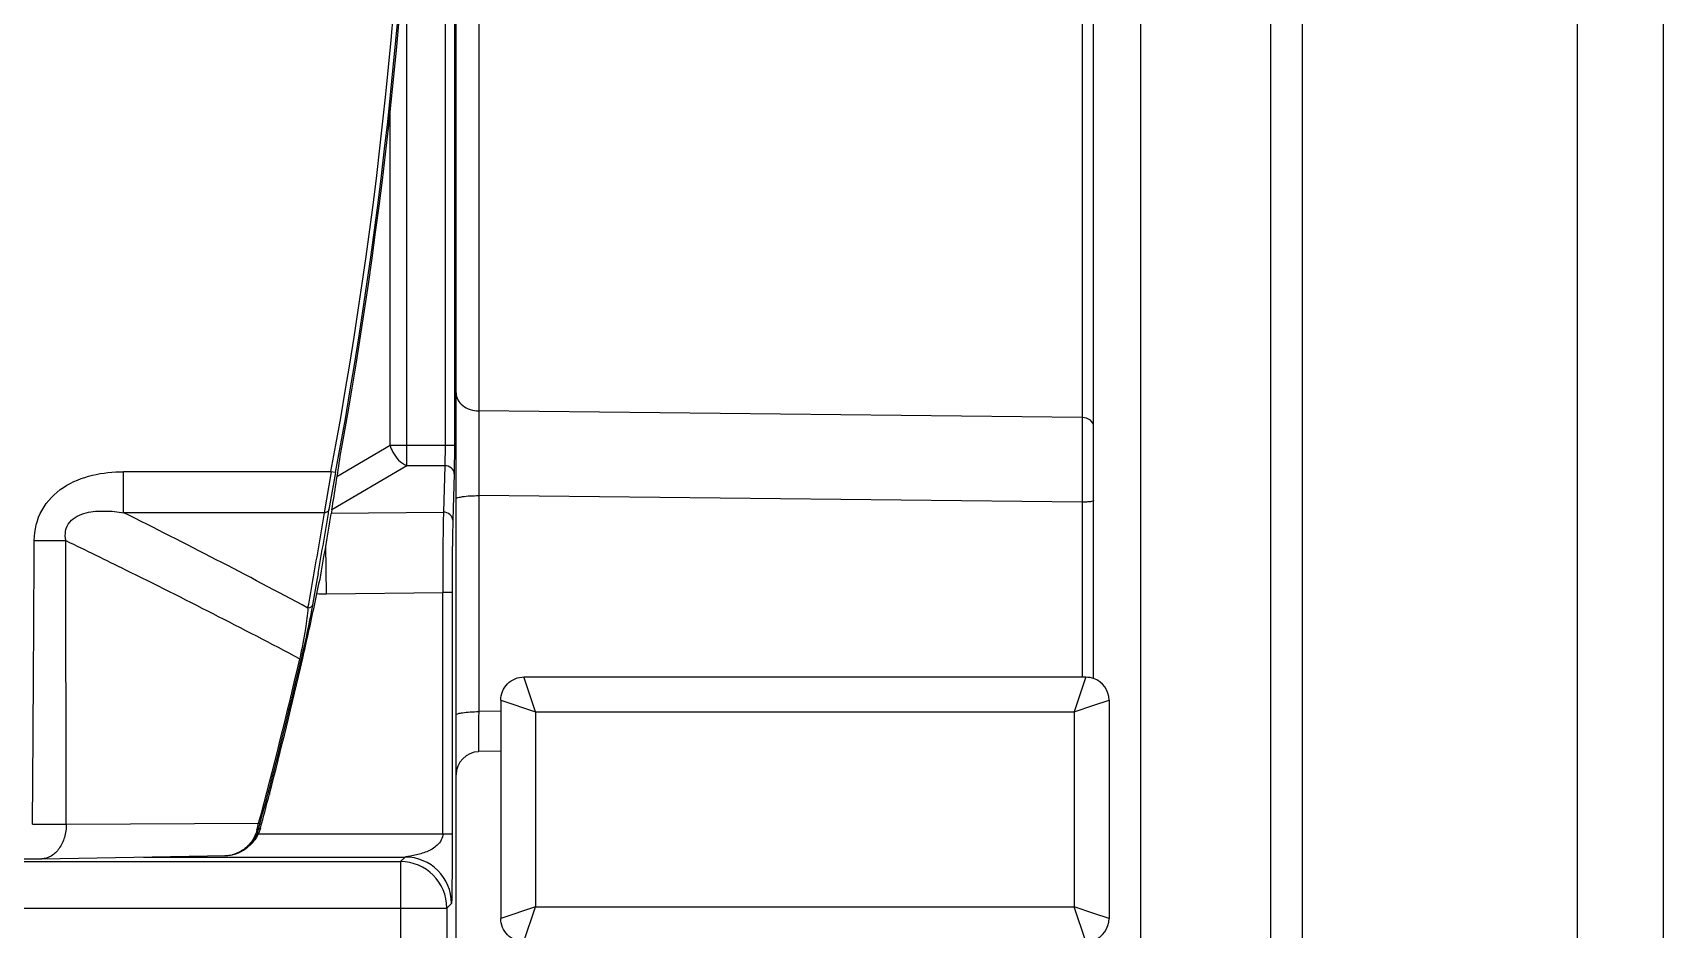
# Model space of a CAD drawing. Header units: inches. Extents: x 0 to 316, y -1 to 150.
# Drawn here: x 67.479 to 68.862, y 33.628 to 34.388 of the extents above; entities that cross this region are included whole.
import ezdxf

# ---------------------------------------------------------------- set-up
doc = ezdxf.new("R2010")
doc.units = ezdxf.units.IN
doc.header["$MEASUREMENT"] = 0

# ---------------------------------------------------------------- blocks, each defined once
blk = doc.blocks.new('AB 5069-L320ERM')
at = {"color": 7, "linetype": 'Continuous'}
for p, q in [((2.2709, -1.9055), (2.2709, 0.8545)), ((2.8234, -1.9213), (2.8234, 0.8234)), ((2.845, -1.9129), (2.845, 0.808)), ((2.7354, -1.9229), (2.7354, 0.7743)), ((2.7033, -0.7276), (2.7033, 0.6252)), ((2.2634, 0.5889), (2.2634, -0.5697)), ((2.2698, 0.5889), (2.2698, -0.5697)), ((2.2375, -0.5697), (2.2375, -0.2037)), ((2.2862, -0.2412), (2.2862, -0.5462)), ((3.0898, -1.1513), (3.0898, -0.2358)), ((2.6956, -0.2519), (2.6956, -0.5506)), ((3.0314, -1.1149), (3.0314, -0.2721)), ((2.2261, -0.5697), (2.2261, -0.34)), ((2.6956, -0.5506), (2.2862, -0.5462)), ((2.2261, -0.5697), (2.1901, -0.5908)), ((2.1923, -0.5769), (2.1942, -0.5657)), ((2.2698, -0.5697), (2.2261, -0.5697)), ((2.2374, -0.5833), (2.2375, -0.5697)), ((2.2634, -0.5697), (2.2633, -0.5833)), ((2.2698, -0.5697), (2.2696, -0.5888)), ((2.2374, -0.5833), (2.1866, -0.6132)), ((2.2633, -0.5833), (2.2374, -0.5833)), ((2.2633, -0.5833), (2.2623, -0.6148)), ((2.1861, -0.5874), (2.0454, -0.5874)), ((2.0454, -0.6152), (2.0454, -0.5874)), ((2.1861, -0.5874), (2.1815, -0.6152)), ((2.1891, -0.5879), (2.1846, -0.613)), ((2.1891, -0.5879), (2.1861, -0.5874)), ((2.2696, -0.5888), (2.2687, -0.6203)), ((2.6956, -0.608), (2.2862, -0.6036)), ((2.2862, -0.6036), (2.2862, -0.7501)), ((2.6956, -0.608), (2.6956, -0.7266)), ((2.1815, -0.6152), (2.0455, -0.6152)), ((2.1866, -0.6133), (2.1862, -0.6159)), ((2.1862, -0.6156), (2.2623, -0.6148)), ((1.9848, -0.634), (2.0062, -0.6341)), ((2.0065, -0.8264), (2.0062, -0.6341)), ((2.183, -0.6702), (2.1826, -0.6371)), ((2.1767, -0.6598), (2.1735, -0.6777)), ((2.1773, -0.6565), (2.1767, -0.6598)), ((2.183, -0.6702), (2.2619, -0.6694)), ((2.2682, -0.6694), (2.2619, -0.6694)), ((2.2619, -0.8329), (2.2619, -0.6694)), ((2.2682, -0.6694), (2.2682, -0.8329)), ((2.1657, -0.7147), (2.1648, -0.7142)), ((2.3169, -0.7266), (2.698, -0.7266)), ((2.3248, -0.7502), (2.3169, -0.7266)), ((2.698, -0.7266), (2.6902, -0.7502)), ((2.3014, -0.7497), (2.2862, -0.7501)), ((2.3012, -0.7424), (2.3012, -0.8904)), ((2.3012, -0.7424), (2.3248, -0.7502)), ((2.3248, -0.7502), (2.6902, -0.7502)), ((2.3248, -0.7502), (2.3248, -0.8825)), ((2.6902, -0.7502), (2.7034, -0.7458)), ((2.6902, -0.7502), (2.6902, -0.8825)), ((2.7034, -0.7458), (2.7138, -0.7424)), ((2.7138, -0.7424), (2.7138, -0.8904)), ((2.3012, -0.7768), (2.2862, -0.7772)), ((2.1444, -0.8058), (2.1443, -0.8062)), ((2.0065, -0.8264), (2.137, -0.8258)), ((2.1382, -0.8291), (2.1367, -0.8303)), ((2.1377, -0.8264), (2.137, -0.8258)), ((2.1367, -0.8303), (2.1358, -0.8303)), ((2.1366, -0.8329), (2.2682, -0.8329)), ((0.024, -0.85), (1.985, -0.85)), ((1.9898, -0.8499), (2.1146, -0.8476)), ((2.0589, -0.8487), (2.2363, -0.8487)), ((2.1283, -0.8429), (2.1297, -0.8418)), ((2.2331, -0.8518), (2.2363, -0.8487)), ((0.0377, -0.8518), (2.2331, -0.8518)), ((2.2331, -0.8518), (2.2331, -1.7956)), ((0.0062, -0.8833), (2.2646, -0.8833)), ((2.2646, -0.8833), (2.2678, -0.8802)), ((2.2646, -0.8833), (2.2646, -1.7956)), ((2.3248, -0.8825), (2.3012, -0.8904)), ((2.3169, -0.9061), (2.3248, -0.8825)), ((2.3248, -0.8825), (2.6902, -0.8825)), ((2.7034, -0.8869), (2.6902, -0.8825)), ((2.698, -0.9061), (2.6902, -0.8825)), ((2.7138, -0.8904), (2.7034, -0.8869))]:
    blk.add_line(p, q, dxfattribs=at)
blk.add_lwpolyline([(1.985, -0.85), (1.9881, -0.85), (1.9898, -0.8499)], dxfattribs=at)
for centre, radius, start, end in [((-0.9525, 0), 3.193, 349.4001, 10.5999), ((-0.9525, 0), 3.1962, 349.4002, 10.5998), ((-0.9521, 0), 3.1968, 349.8068, 10.1932), ((8.2193, -0.5749), 5.9331, 179.7228, 180.2772), ((-9.1742, -0.5793), 11.8699, 359.86144, 0.13856), ((-0.9631, -0.1042), 3.1906, 350.8177, 351.4799), ((-0.0053, -4.7321), 4.5994, 61.7681, 63.5207), ((-0.9614, -0.1073), 3.1837, 350.0271, 350.8202), ((-0.9614, -0.1045), 3.1869, 350.0253, 350.8184), ((-0.9613, -0.1045), 3.1887, 349.9637, 350.7702), ((-75.3666, -0.2683), 77.3522, 359.586638, 359.72914), ((-0.9594, -0.1076), 3.1817, 349.6393, 350.0271), ((-0.956, -0.0002), 3.2033, 347.7837, 348.1099), ((2.1817, -0.5546), 0.1156, 267.4027, 270.6071), ((-0.9537, -0.0007), 3.201, 347.1078, 347.7838), ((-0.8902, -0.0106), 3.135, 344.9276, 347.03), ((-0.8829, -0.0102), 3.129, 344.8807, 346.9893), ((-0.9469, -0.0022), 3.194, 345.4292, 347.1082), ((2.698, -0.7424), 0.0158, 0.0536, 70.2898), ((2.2866, -0.793), 0.0157, 91.5, 180), ((-0.8771, -0.0131), 3.1237, 344.8579, 345.3001), ((2.0158, 4.9476), 5.774, 269.6809, 269.9075), ((1.8342, -0.7529), 0.3114, 345.6072, 346.4657), ((3.196, -1.1124), 1.0963, 164.8747, 165.0874), ((2.1142, -0.8245), 0.0232, 269.622, 307.4996), ((2.1142, -0.8259), 0.0218, 271.1135, 282.6456), ((2.1141, -0.8244), 0.0233, 307.4794, 309.9805), ((2.2363, -0.8802), 0.0315, 0.0275, 89.9725), ((2.2331, -0.8833), 0.0315, 0.0275, 89.9725), ((2.698, -0.8904), 0.0158, 289.7103, 359.9464)]:
    blk.add_arc(centre, radius, start, end, dxfattribs=at)
for points, knots in [([(2.2709, -0.534), (2.2709, -0.5356), (2.2718, -0.5389), (2.2766, -0.5444), (2.2824, -0.5461), (2.2862, -0.5462)], [0, 0, 0, 0, 0.221494, 0.461784, 1, 1, 1, 1]), ([(2.7033, -0.5567), (2.7033, -0.5551), (2.7012, -0.5516), (2.6976, -0.5507), (2.6956, -0.5506)], [0, 0, 0, 0, 0.455387, 1, 1, 1, 1]), ([(2.2261, -0.5697), (2.2266, -0.5712), (2.2289, -0.5767), (2.2333, -0.5816), (2.2374, -0.5833)], [0, 0, 0, 0, 0.261648, 1, 1, 1, 1]), ([(2.2696, -0.5888), (2.2696, -0.5873), (2.268, -0.5843), (2.2648, -0.5833), (2.2633, -0.5833)], [0, 0, 0, 0, 0.474887, 1, 1, 1, 1]), ([(1.9848, -0.634), (1.9848, -0.6269), (1.9883, -0.6124), (2.0039, -0.5967), (2.024, -0.5888), (2.0383, -0.5874), (2.0454, -0.5874)], [0, 0, 0, 0, 0.249163, 0.498532, 0.749006, 1, 1, 1, 1]), ([(2.2709, -0.6058), (2.2709, -0.6053), (2.2729, -0.6047), (2.2757, -0.6041), (2.2807, -0.6037), (2.2842, -0.6036), (2.2862, -0.6036)], [0, 0, 0, 0, 0.090766, 0.305976, 0.624547, 1, 1, 1, 1]), ([(2.7033, -0.607), (2.7033, -0.6072), (2.7023, -0.6075), (2.7009, -0.6078), (2.6984, -0.608), (2.6966, -0.608), (2.6956, -0.608)], [0, 0, 0, 0, 0.090766, 0.305976, 0.624547, 1, 1, 1, 1]), ([(2.0062, -0.6341), (2.0058, -0.6319), (2.0055, -0.6274), (2.0084, -0.6212), (2.0138, -0.6172), (2.022, -0.6144), (2.0328, -0.6137), (2.0413, -0.6145), (2.0454, -0.6152)], [0, 0, 0, 0, 0.126615, 0.253934, 0.380685, 0.506076, 0.753704, 1, 1, 1, 1]), ([(2.1846, -0.613), (2.1845, -0.6136), (2.1836, -0.6149), (2.1822, -0.6152), (2.1815, -0.6152)], [0, 0, 0, 0, 0.479649, 1, 1, 1, 1]), ([(2.2623, -0.6148), (2.2622, -0.6182), (2.2619, -0.6363), (2.2618, -0.6545), (2.2619, -0.6694)], [0, 0, 0, 0, 0.183654, 1, 1, 1, 1]), ([(2.2687, -0.6203), (2.2686, -0.6188), (2.267, -0.6158), (2.2639, -0.6148), (2.2623, -0.6148)], [0, 0, 0, 0, 0.474886, 1, 1, 1, 1]), ([(2.2687, -0.6203), (2.2686, -0.6233), (2.2682, -0.6396), (2.2682, -0.656), (2.2682, -0.6694)], [0, 0, 0, 0, 0.183662, 1, 1, 1, 1]), ([(2.0062, -0.6341), (2.0197, -0.6406), (2.0729, -0.6666), (2.1257, -0.6935), (2.1648, -0.7142)], [0, 0, 0, 0, 0.253088, 1, 1, 1, 1]), ([(2.1704, -0.6798), (2.17, -0.6845), (2.1685, -0.696), (2.1663, -0.7074), (2.1648, -0.7142)], [0, 0, 0, 0, 0.403248, 1, 1, 1, 1]), ([(2.1735, -0.6777), (2.1731, -0.6799), (2.1707, -0.6923), (2.168, -0.7046), (2.1657, -0.7147)], [0, 0, 0, 0, 0.176952, 1, 1, 1, 1]), ([(2.1735, -0.6777), (2.1733, -0.6783), (2.1725, -0.6795), (2.1711, -0.6799), (2.1704, -0.6798)], [0, 0, 0, 0, 0.479748, 1, 1, 1, 1]), ([(2.3012, -0.7424), (2.3012, -0.7403), (2.302, -0.7362), (2.3055, -0.7309), (2.3107, -0.7274), (2.3149, -0.7266), (2.3169, -0.7266)], [0, 0, 0, 0, 0.249992, 0.5, 0.750008, 1, 1, 1, 1]), ([(2.2709, -0.7523), (2.2709, -0.7518), (2.2729, -0.7512), (2.2757, -0.7507), (2.2807, -0.7502), (2.2842, -0.7501), (2.2862, -0.7501)], [0, 0, 0, 0, 0.090766, 0.305976, 0.624547, 1, 1, 1, 1]), ([(2.2862, -0.7501), (2.2862, -0.7537), (2.2861, -0.7588), (2.2861, -0.7653), (2.2861, -0.7693), (2.2861, -0.7725), (2.2861, -0.7747), (2.2861, -0.776), (2.2861, -0.7767), (2.2862, -0.777), (2.2862, -0.7772), (2.2862, -0.7772)], [0, 0, 0, 0, 0.393033, 0.565841, 0.715355, 0.836841, 0.926443, 0.958376, 0.981366, 0.995248, 1, 1, 1, 1]), ([(2.0065, -0.8264), (2.0065, -0.8294), (2.0057, -0.8353), (2.0022, -0.8429), (1.9968, -0.8484), (1.992, -0.8499), (1.9898, -0.8499)], [0, 0, 0, 0, 0.285443, 0.551234, 0.787239, 1, 1, 1, 1]), ([(2.1382, -0.8291), (2.1375, -0.8316), (2.1353, -0.8364), (2.1317, -0.8403), (2.1297, -0.8418)], [0, 0, 0, 0, 0.511988, 1, 1, 1, 1]), ([(2.1324, -0.8379), (2.1319, -0.8386), (2.1299, -0.8412), (2.1274, -0.8433), (2.1253, -0.8446)], [0, 0, 0, 0, 0.254559, 1, 1, 1, 1]), ([(2.1367, -0.8303), (2.1364, -0.8315), (2.1348, -0.836), (2.1318, -0.8399), (2.1291, -0.8422)], [0, 0, 0, 0, 0.25458, 1, 1, 1, 1]), ([(2.2619, -0.8329), (2.2619, -0.8358), (2.2585, -0.8413), (2.2523, -0.8448), (2.247, -0.8465), (2.243, -0.8475), (2.2397, -0.8481), (2.2375, -0.8485), (2.2366, -0.8486), (2.2363, -0.8487)], [0, 0, 0, 0, 0.270653, 0.530723, 0.660391, 0.789444, 0.914188, 0.969317, 1, 1, 1, 1]), ([(2.2682, -0.8329), (2.2682, -0.8377), (2.2682, -0.8449), (2.2682, -0.8543), (2.2681, -0.8612), (2.2681, -0.8668), (2.268, -0.8709), (2.268, -0.8737), (2.2679, -0.8762), (2.268, -0.8782), (2.2678, -0.8793), (2.2679, -0.88), (2.2678, -0.8802)], [0, 0, 0, 0, 0.303949, 0.45494, 0.602045, 0.741523, 0.806552, 0.866651, 0.919493, 0.961729, 0.9895, 1, 1, 1, 1]), ([(2.3169, -0.9061), (2.3149, -0.9061), (2.3107, -0.9053), (2.3055, -0.9018), (2.302, -0.8966), (2.3012, -0.8924), (2.3012, -0.8904)], [0, 0, 0, 0, 0.249992, 0.5, 0.750008, 1, 1, 1, 1])]:
    blk.add_open_spline(points, degree=3, knots=knots, dxfattribs=at)
for points in [[(2.698, -0.7266), (2.6998, -0.7266), (2.7016, -0.7269), (2.7033, -0.7275)], [(2.1358, -0.8303), (2.1351, -0.833), (2.134, -0.8356), (2.1324, -0.8379)], [(2.1253, -0.8446), (2.1234, -0.8457), (2.1212, -0.8466), (2.1189, -0.8471)]]:
    blk.add_open_spline(points, degree=3, dxfattribs=at)

msp = doc.modelspace()

# ---------------------------------------------------------------- block references
at = {"xscale": 1.249958892269909, "yscale": 1.249958892269909, "zscale": 1.249958892269909}
msp.add_blockref('AB 5069-L320ERM', (65, 34.75), dxfattribs=at)

doc.saveas('drawing.dxf')
